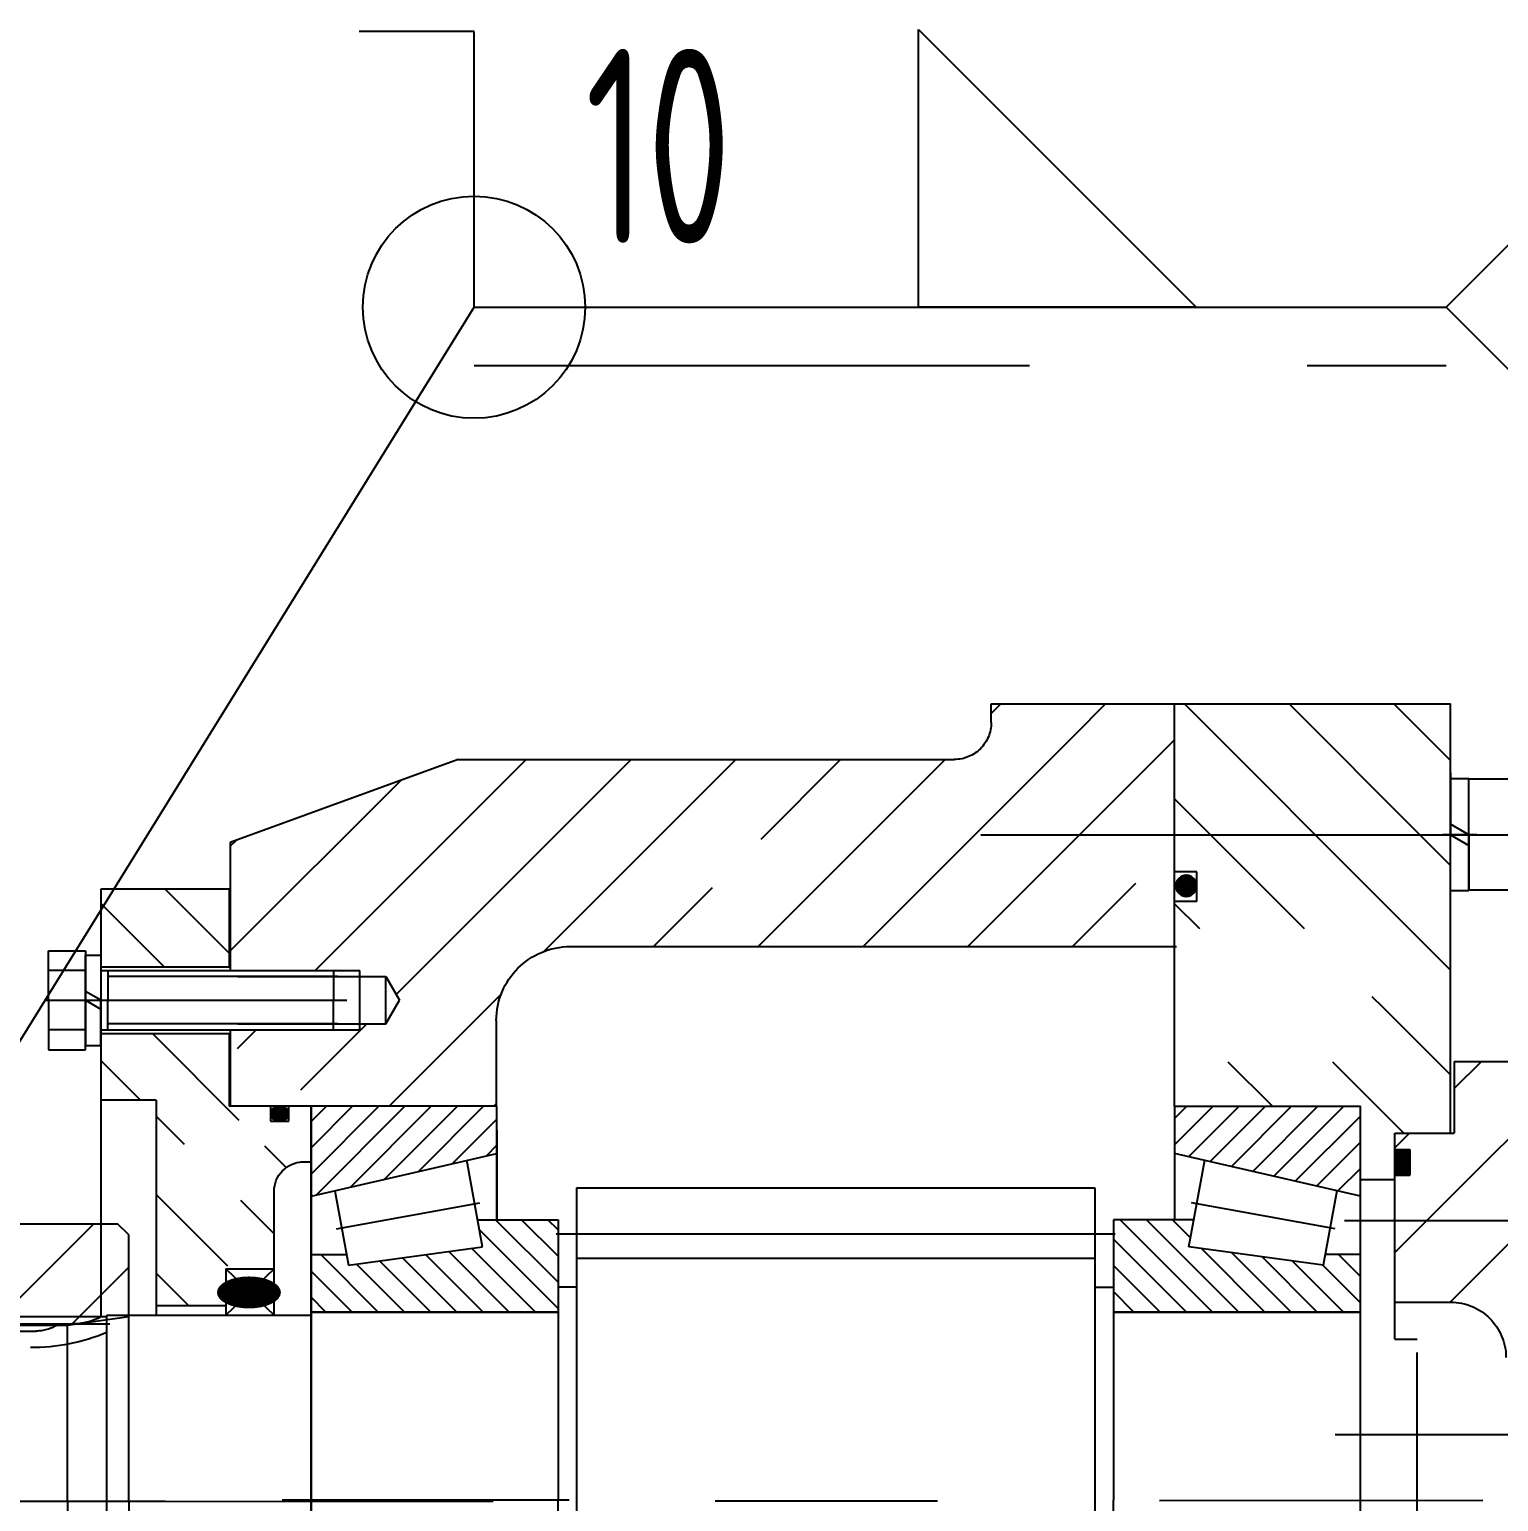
# Model space of a CAD drawing. Header units: millimetres. Extents: x 0 to 12600, y -349 to 8910.
# Drawn here: x 5216.3 to 5613.1, y 5983.5 to 6380.9 of the extents above; entities that cross this region are included whole.
import ezdxf
from ezdxf.enums import TextEntityAlignment as Align

# ---------------------------------------------------------------- set-up
doc = ezdxf.new("R2010")
doc.units = ezdxf.units.MM
doc.header["$LTSCALE"] = 300
for name, pattern in [('F', [0.75, 0.5, -0.25]), ('G', [2, 1.25, -0.25, 0.25, -0.25]), ('K', [2.5, 1.25, -0.25, 0.25, -0.25, 0.25, -0.25])]:
    doc.linetypes.add(name, pattern=pattern)
for name, color, linetype in [('01', 7, 'Continuous'), ('02', 1, 'Continuous'), ('04', 2, 'F'), ('05', 142, 'G'), ('07', 6, 'K'), ('13', 3, 'Continuous')]:
    doc.layers.add(name, color=color, linetype=linetype)
doc.styles.get("Standard").update_dxf_attribs({"font": 'isocp', "width": 0.707, "bigfont": 'intecad.shx'})

# ---------------------------------------------------------------- blocks, each defined once
blk = doc.blocks.new('rtrtret')
at = {"layer": '07', "linetype": 'K'}
h = blk.add_hatch(dxfattribs=at)
h.set_pattern_fill('_USER', color=6, scale=15, angle=-45, style=0, pattern_type=0)
h.set_pattern_definition([(315, (-8982.795, 6010.429), (10.6066, 10.6066), [])])
h.paths.add_polyline_path([(-7755.82, 6383.15), (-7755.82, 6413.53), (-7775.32, 6413.53, -0.414214), (-7778.32, 6416.53), (-7778.32, 6419.32, 0.084157), (-7802.32, 6419.32), (-7802.32, 6416.53, -0.414214), (-7805.32, 6413.53), (-7805.32, 6410.53), (-7830.32, 6410.53), (-7869.82, 6410.53), (-7872.82, 6407.53), (-7872.82, 6385.53), (-7856.3, 6383.15)])
h.paths.add_polyline_path([(-7856.3, 6287.9), (-7872.82, 6285.53), (-7872.82, 6263.53), (-7869.82, 6260.53), (-7805.32, 6260.53), (-7805.32, 6257.53, -0.414214), (-7802.32, 6254.53), (-7802.32, 6251.74, 0.084157), (-7778.32, 6251.74), (-7778.32, 6254.53, -0.414214), (-7775.32, 6257.53), (-7755.82, 6257.53), (-7755.82, 6287.9)])
at = {"layer": '05'}
blk.add_line((-7882.75, 6335.53), (-7289.19, 6335.53), dxfattribs=at)
at = {"layer": '07', "color": 6, "linetype": 'K'}
for p, q in [((-7872.82, 6407.53), (-7869.82, 6410.53)), ((-7872.82, 6385.53), (-7872.82, 6407.53)), ((-7805.32, 6410.53), (-7869.82, 6410.53)), ((-7856.3, 6383.15), (-7872.82, 6385.53)), ((-7872.82, 6335.53), (-7872.82, 6385.53)), ((-7755.82, 6383.15), (-7856.3, 6383.15)), ((-7856.3, 6335.53), (-7856.3, 6383.15)), ((-7754.31, 6381.56), (-7847.82, 6381.56)), ((-7872.82, 6335.53), (-7872.82, 6285.53)), ((-7856.3, 6335.53), (-7856.3, 6287.9))]:
    blk.add_line(p, q, dxfattribs=at)
blk.add_arc((-7847.87, 6391.97), 10.41, 237.9324, 270.2782, dxfattribs=at)
blk = doc.blocks.new('FDSDSDFG')
at = {"layer": '05', "color": 4, "linetype": 'G', "ltscale": 0.8}
blk.add_line((-3508.49, 15467.5), (-3508.98, 14900.23), dxfattribs=at)
at = {"layer": '07', "color": 6, "linetype": 'K', "ltscale": 0.8}
for p, q in [((-3558.56, 15382.96), (-3558.56, 15271.78)), ((-3556.6, 15377.2), (-3556.6, 15270.98)), ((-3657.35, 15287.56), (-3657.35, 15277.56)), ((-3643.98, 15287.56), (-3657.35, 15287.56)), ((-3651.98, 15277.56), (-3651.98, 15287.56)), ((-3643.98, 15288.62), (-3643.98, 15207.01)), ((-3643.98, 15287.56), (-3630.6, 15287.56)), ((-3635.98, 15277.56), (-3635.98, 15287.56)), ((-3630.6, 15287.56), (-3630.6, 15277.56)), ((-3643.98, 15279.65), (-3643.98, 15271.36)), ((-3657.35, 15277.56), (-3643.98, 15277.56)), ((-3656.18, 15277.56), (-3656.18, 15273.46)), ((-3643.98, 15277.56), (-3656.18, 15277.56)), ((-3643.98, 15273.46), (-3646.34, 15277.56)), ((-3643.98, 15278.31), (-3643.98, 15224.84)), ((-3643.98, 15277.56), (-3641.61, 15273.46)), ((-3630.6, 15277.56), (-3643.98, 15277.56)), ((-3643.98, 15277.56), (-3631.78, 15277.56)), ((-3631.78, 15277.56), (-3631.78, 15273.46)), ((-3673.98, 15238.46), (-3673.98, 15273.46)), ((-3673.98, 15273.46), (-3558.56, 15273.46)), ((-3656.18, 15273.46), (-3643.98, 15273.46)), ((-3652.98, 15273.46), (-3652.98, 15238.46)), ((-3651.98, 15273.46), (-3651.98, 15209.38)), ((-3651.98, 15271.56), (-3643.98, 15271.56)), ((-3650.38, 15209.38), (-3650.38, 15271.56)), ((-3631.78, 15273.46), (-3643.98, 15273.46)), ((-3635.98, 15271.56), (-3643.98, 15271.56)), ((-3637.58, 15209.38), (-3637.58, 15271.56)), ((-3635.98, 15273.46), (-3635.98, 15209.38)), ((-3634.98, 15273.46), (-3634.98, 15238.46)), ((-3616.98, 15258.46), (-3616.98, 15273.46)), ((-3458.97, 15271.78), (-3558.98, 15271.78)), ((-3558.98, 15271.78), (-3558.98, 15216.63)), ((-3616.98, 15258.46), (-3558.98, 15258.46)), ((-3561.48, 15239.63), (-3561.48, 15258.46)), ((-3561.48, 15247.98), (-3561.48, 15255.28)), ((-3708.97, 15176.96), (-3686.59, 15238.46)), ((-3686.59, 15238.46), (-3651.98, 15238.46)), ((-3673.98, 15238.46), (-3651.98, 15238.46)), ((-3635.98, 15238.46), (-3615.34, 15238.46)), ((-3635.98, 15238.46), (-3615.34, 15238.46)), ((-3615.34, 15216.63), (-3615.34, 15238.78)), ((-3615.34, 15166.46), (-3615.34, 15236.46)), ((-3615.34, 15216.63), (-3615.34, 15231.63)), ((-3615.34, 15227.63), (-3611.34, 15227.63)), ((-3611.34, 15227.63), (-3611.34, 15222.63)), ((-3558.99, 15226.63), (-3592.34, 15226.63)), ((-3508.98, 15146.96), (-3508.98, 15224.46)), ((-3611.34, 15222.63), (-3615.34, 15222.63)), ((-3600.34, 15218.92), (-3600.34, 15216.63)), ((-3402.61, 15216.63), (-3615.34, 15216.63)), ((-3615.34, 15216.63), (-3402.61, 15216.63)), ((-3615.34, 15198.36), (-3597.06, 15216.63)), ((-3615.34, 15205.43), (-3604.14, 15216.63)), ((-3615.34, 15212.5), (-3611.21, 15216.63)), ((-3615.34, 15191.29), (-3591.42, 15215.21)), ((-3591.09, 15216.63), (-3602.63, 15166.46)), ((-3575.29, 15216.63), (-3575.29, 15207.09)), ((-3559.78, 15205.56), (-3570.85, 15216.63)), ((-3559.78, 15212.63), (-3563.78, 15216.63)), ((-3559.78, 15149.96), (-3559.78, 15216.63)), ((-3559.78, 15216.63), (-3559.78, 15149.96)), ((-3559.78, 15198.49), (-3575.29, 15214)), ((-3651.98, 15210.56), (-3643.98, 15210.56)), ((-3635.98, 15210.56), (-3643.98, 15210.56)), ((-3592.56, 15210.25), (-3572.43, 15206.56)), ((-3582.24, 15209.81), (-3589.32, 15171.06)), ((-3615.34, 15184.22), (-3593.53, 15206.02)), ((-3572.43, 15206.56), (-3577.37, 15170.32)), ((-3559.78, 15191.42), (-3572.73, 15204.37)), ((-3615.34, 15177.14), (-3595.64, 15196.84)), ((-3559.78, 15184.34), (-3573.58, 15198.14)), ((-3559.78, 15177.27), (-3574.42, 15191.92)), ((-3615.34, 15170.07), (-3597.76, 15187.66)), ((-3559.78, 15170.2), (-3575.27, 15185.7)), ((-3559.78, 15163.13), (-3576.12, 15179.48)), ((-3708.97, 15176.96), (-3708.97, 15042.96)), ((-3611.88, 15166.46), (-3599.87, 15178.47)), ((-3577.37, 15170.32), (-3600.76, 15174.6)), ((-3584.71, 15171.67), (-3584.71, 15149.96)), ((-3559.78, 15156.06), (-3576.97, 15173.26)), ((-3604.81, 15166.46), (-3601.98, 15169.29)), ((-3560.75, 15149.96), (-3581.95, 15171.16)), ((-3638.48, 15166.63), (-3615.34, 15166.63)), ((-3584.71, 15166.46), (-3615.34, 15166.46)), ((-3608.98, 15166.46), (-3584.71, 15166.46)), ((-3567.82, 15149.96), (-3584.71, 15166.86)), ((-3574.89, 15149.96), (-3584.71, 15159.78)), ((-3581.96, 15149.96), (-3584.71, 15152.71)), ((-3584.71, 15149.96), (-3508.98, 15149.96)), ((-3582.73, 15149.96), (-3508.98, 15149.96)), ((-3580.94, 15150.46), (-3580.94, 14999.46)), ((-3580.94, 15150.46), (-3580.94, 14999.46)), ((-3566.48, 15144.96), (-3566.48, 15149.96)), ((-3433.24, 15149.96), (-3508.98, 15149.96)), ((-3435.23, 15149.96), (-3508.98, 15149.96)), ((-3658.48, 15146.63), (-3658.48, 14982.96)), ((-3593.31, 15144.96), (-3422.48, 15144.96)), ((-3593.31, 15144.96), (-3593.31, 15004.96)), ((-3574.35, 15144.96), (-3574.35, 15004.96)), ((-3718.97, 15032.96), (-3723.97, 15032.96)), ((-3723.97, 15032.96), (-3723.97, 14908.96)), ((-3593.31, 15004.96), (-3422.48, 15004.96)), ((-3566.48, 15004.96), (-3566.48, 14999.96)), ((-3584.71, 14999.96), (-3508.98, 14999.96)), ((-3584.71, 14978.25), (-3584.71, 14999.96)), ((-3559.78, 14973.21), (-3584.71, 14998.15)), ((-3559.78, 14980.28), (-3579.45, 14999.96)), ((-3559.78, 14987.35), (-3572.38, 14999.96)), ((-3559.78, 14994.43), (-3565.31, 14999.96)), ((-3559.78, 14933.28), (-3559.78, 14999.96)), ((-3559.78, 14999.96), (-3559.78, 14933.28)), ((-3433.24, 14999.96), (-3508.98, 14999.96)), ((-3559.78, 14966.14), (-3584.71, 14991.08)), ((-3701.16, 14983.46), (-3723.97, 14983.46)), ((-3615.34, 14983.46), (-3701.16, 14983.46)), ((-3678.62, 14977.46), (-3678.62, 14983.46)), ((-3670.62, 14977.46), (-3670.62, 14983.46)), ((-3615.34, 14983.46), (-3615.34, 14933.28)), ((-3615.34, 14983.46), (-3584.71, 14983.46)), ((-3615.34, 14973.08), (-3604.97, 14983.46)), ((-3615.34, 14980.15), (-3612.04, 14983.46)), ((-3612.28, 14983.46), (-3586.03, 14983.46)), ((-3591.09, 14933.28), (-3602.63, 14983.46)), ((-3579.85, 14979.14), (-3584.71, 14984.01)), ((-3670.62, 14977.46), (-3678.62, 14977.46)), ((-3615.34, 14966.01), (-3601.75, 14979.61)), ((-3577.37, 14979.59), (-3600.76, 14975.32)), ((-3582.24, 14940.11), (-3589.32, 14978.86)), ((-3572.43, 14943.35), (-3577.37, 14979.59)), ((-3615.34, 14958.94), (-3600.42, 14973.86)), ((-3559.78, 14959.07), (-3576.91, 14976.2)), ((-3615.34, 14951.87), (-3599.1, 14968.11)), ((-3559.78, 14952), (-3575.79, 14968.01)), ((-3615.34, 14944.8), (-3597.78, 14962.36)), ((-3615.34, 14937.73), (-3596.46, 14956.61)), ((-3559.78, 14944.93), (-3574.67, 14959.83)), ((-3612.71, 14933.28), (-3595.13, 14950.86)), ((-3559.78, 14937.86), (-3573.56, 14951.64)), ((-3605.64, 14933.28), (-3593.81, 14945.11)), ((-3592.56, 14939.67), (-3572.43, 14943.35)), ((-3575.29, 14933.28), (-3575.29, 14942.83)), ((-3562.27, 14933.28), (-3572.44, 14943.45)), ((-3598.57, 14933.28), (-3592.49, 14939.36)), ((-3584.48, 14937.53), (-3584.48, 14836.03)), ((-3569.35, 14933.28), (-3575.29, 14939.23)), ((-3526.76, 14940.1), (-3526.76, 14728.83)), ((-3402.61, 14933.28), (-3615.34, 14933.28)), ((-3591.5, 14933.28), (-3591.17, 14933.62)), ((-3552.48, 14923.96), (-3608.1, 14923.96)), ((-3608.1, 14923.96), (-3608.1, 14907.96)), ((-3608.1, 14923.96), (-3608.1, 14907.96)), ((-3603.72, 14923.96), (-3603.72, 14919.96)), ((-3596.72, 14923.96), (-3596.72, 14919.96)), ((-3562.48, 14923.96), (-3562.48, 14908.96)), ((-3562.48, 14923.96), (-3562.48, 14908.96)), ((-3552.48, 14923.96), (-3552.48, 14917.96)), ((-3603.72, 14919.96), (-3596.72, 14919.96)), ((-3008.86, 14917.96), (-3552.48, 14917.96)), ((-3608.1, 14908.96), (-3723.97, 14908.96)), ((-3705.42, 14908.96), (-3688.66, 14908.96)), ((-3671.89, 14908.96), (-3688.66, 14908.96)), ((-3627.48, 14907.96), (-3627.48, 14557.96)), ((-3627.48, 14907.96), (-3627.48, 14557.96)), ((-3627.48, 14907.96), (-3608.1, 14907.96)), ((-3627.48, 14907.96), (-3608.1, 14907.96))]:
    blk.add_line(p, q, dxfattribs=at)
at = {"layer": '07', "color": 6, "linetype": 'K'}
for p, q in [((-3652.98, 15256.3), (-3670.14, 15273.46)), ((-3616.98, 15262.72), (-3627.71, 15273.46)), ((-3611.5, 15236.03), (-3634.98, 15259.51)), ((-3656.68, 15238.78), (-3673.98, 15256.09)), ((-3605.07, 15250.82), (-3612.71, 15258.46)), ((-3572.17, 15239.13), (-3591.5, 15258.46)), ((-3561.48, 15249.65), (-3570.28, 15258.46)), ((-3571.48, 15239.63), (-3558.98, 15239.63)), ((-3571.48, 15239.63), (-3558.99, 15226.63)), ((-3558.98, 15239.63), (-3571.48, 15226.63)), ((-3571.48, 15239.63), (-3571.48, 15226.63)), ((-3703.33, 15192.44), (-3657.32, 15238.46)), ((-3687.15, 15236.91), (-3685.6, 15238.46)), ((-3673.98, 15238.78), (-3652.98, 15238.78)), ((-3673.98, 15238.58), (-3673.78, 15238.78)), ((-3673.98, 15238.73), (-3673.92, 15238.78)), ((-3673.96, 15238.46), (-3673.64, 15238.78)), ((-3673.82, 15238.46), (-3673.5, 15238.78)), ((-3673.68, 15238.46), (-3673.35, 15238.78)), ((-3673.54, 15238.46), (-3673.21, 15238.78)), ((-3673.4, 15238.46), (-3673.07, 15238.78)), ((-3673.25, 15238.46), (-3672.93, 15238.78)), ((-3673.11, 15238.46), (-3672.79, 15238.78)), ((-3672.97, 15238.46), (-3672.65, 15238.78)), ((-3672.83, 15238.46), (-3672.51, 15238.78)), ((-3672.69, 15238.46), (-3672.36, 15238.78)), ((-3672.55, 15238.46), (-3672.22, 15238.78)), ((-3672.41, 15238.46), (-3672.08, 15238.78)), ((-3672.26, 15238.46), (-3671.94, 15238.78)), ((-3672.12, 15238.46), (-3671.8, 15238.78)), ((-3671.98, 15238.46), (-3671.66, 15238.78)), ((-3671.84, 15238.46), (-3671.52, 15238.78)), ((-3671.7, 15238.46), (-3671.37, 15238.78)), ((-3671.56, 15238.46), (-3671.23, 15238.78)), ((-3671.42, 15238.46), (-3671.09, 15238.78)), ((-3671.27, 15238.46), (-3670.95, 15238.78)), ((-3671.13, 15238.46), (-3670.81, 15238.78)), ((-3670.99, 15238.46), (-3670.67, 15238.78)), ((-3670.85, 15238.46), (-3670.53, 15238.78)), ((-3670.71, 15238.46), (-3670.38, 15238.78)), ((-3670.57, 15238.46), (-3670.24, 15238.78)), ((-3670.43, 15238.46), (-3670.1, 15238.78)), ((-3670.28, 15238.46), (-3669.96, 15238.78)), ((-3670.14, 15238.46), (-3669.82, 15238.78)), ((-3670, 15238.46), (-3669.68, 15238.78)), ((-3669.86, 15238.46), (-3669.54, 15238.78)), ((-3669.72, 15238.46), (-3669.39, 15238.78)), ((-3669.58, 15238.46), (-3669.25, 15238.78)), ((-3669.44, 15238.46), (-3669.11, 15238.78)), ((-3669.29, 15238.46), (-3668.97, 15238.78)), ((-3669.15, 15238.46), (-3668.83, 15238.78)), ((-3669.01, 15238.46), (-3668.69, 15238.78)), ((-3668.87, 15238.46), (-3668.55, 15238.78)), ((-3668.73, 15238.46), (-3668.4, 15238.78)), ((-3668.59, 15238.46), (-3668.26, 15238.78)), ((-3668.45, 15238.46), (-3668.12, 15238.78)), ((-3668.3, 15238.46), (-3667.98, 15238.78)), ((-3668.16, 15238.46), (-3667.84, 15238.78)), ((-3668.02, 15238.46), (-3667.7, 15238.78)), ((-3667.88, 15238.46), (-3667.56, 15238.78)), ((-3667.74, 15238.46), (-3667.41, 15238.78)), ((-3667.6, 15238.46), (-3667.27, 15238.78)), ((-3667.46, 15238.46), (-3667.13, 15238.78)), ((-3667.31, 15238.46), (-3666.99, 15238.78)), ((-3667.17, 15238.46), (-3666.85, 15238.78)), ((-3667.03, 15238.46), (-3666.71, 15238.78)), ((-3666.89, 15238.46), (-3666.57, 15238.78)), ((-3666.75, 15238.46), (-3666.42, 15238.78)), ((-3666.61, 15238.46), (-3666.28, 15238.78)), ((-3666.47, 15238.46), (-3666.14, 15238.78)), ((-3666.32, 15238.46), (-3666, 15238.78)), ((-3666.18, 15238.46), (-3665.86, 15238.78)), ((-3666.04, 15238.46), (-3665.72, 15238.78)), ((-3665.9, 15238.46), (-3665.58, 15238.78)), ((-3665.76, 15238.46), (-3665.43, 15238.78)), ((-3665.62, 15238.46), (-3665.29, 15238.78)), ((-3665.48, 15238.46), (-3665.15, 15238.78)), ((-3665.33, 15238.46), (-3665.01, 15238.78)), ((-3665.19, 15238.46), (-3664.87, 15238.78)), ((-3665.05, 15238.46), (-3664.73, 15238.78)), ((-3664.91, 15238.46), (-3664.59, 15238.78)), ((-3664.77, 15238.46), (-3664.44, 15238.78)), ((-3664.63, 15238.46), (-3664.3, 15238.78)), ((-3664.49, 15238.46), (-3664.16, 15238.78)), ((-3664.34, 15238.46), (-3664.02, 15238.78)), ((-3664.2, 15238.46), (-3663.88, 15238.78)), ((-3664.06, 15238.46), (-3663.74, 15238.78)), ((-3663.92, 15238.46), (-3663.6, 15238.78)), ((-3663.78, 15238.46), (-3663.45, 15238.78)), ((-3663.64, 15238.46), (-3663.31, 15238.78)), ((-3663.5, 15238.46), (-3663.17, 15238.78)), ((-3663.35, 15238.46), (-3663.03, 15238.78)), ((-3663.21, 15238.46), (-3662.89, 15238.78)), ((-3663.07, 15238.46), (-3662.75, 15238.78)), ((-3662.93, 15238.46), (-3662.61, 15238.78)), ((-3662.79, 15238.46), (-3662.46, 15238.78)), ((-3662.65, 15238.46), (-3662.32, 15238.78)), ((-3662.51, 15238.46), (-3662.18, 15238.78)), ((-3662.36, 15238.46), (-3662.04, 15238.78)), ((-3662.22, 15238.46), (-3661.9, 15238.78)), ((-3662.08, 15238.46), (-3661.76, 15238.78)), ((-3661.94, 15238.46), (-3661.62, 15238.78)), ((-3661.8, 15238.46), (-3661.47, 15238.78)), ((-3661.66, 15238.46), (-3661.33, 15238.78)), ((-3661.52, 15238.46), (-3661.19, 15238.78)), ((-3661.37, 15238.46), (-3661.05, 15238.78)), ((-3661.23, 15238.46), (-3660.91, 15238.78)), ((-3661.09, 15238.46), (-3660.77, 15238.78)), ((-3660.95, 15238.46), (-3660.63, 15238.78)), ((-3660.81, 15238.46), (-3660.48, 15238.78)), ((-3660.67, 15238.46), (-3660.34, 15238.78)), ((-3660.53, 15238.46), (-3660.2, 15238.78)), ((-3660.39, 15238.46), (-3660.06, 15238.78)), ((-3660.24, 15238.46), (-3659.92, 15238.78)), ((-3660.1, 15238.46), (-3659.78, 15238.78)), ((-3659.96, 15238.46), (-3659.64, 15238.78)), ((-3659.82, 15238.46), (-3659.49, 15238.78)), ((-3659.68, 15238.46), (-3659.35, 15238.78)), ((-3659.54, 15238.46), (-3659.21, 15238.78)), ((-3659.4, 15238.46), (-3659.07, 15238.78)), ((-3659.25, 15238.46), (-3658.93, 15238.78)), ((-3659.11, 15238.46), (-3658.79, 15238.78)), ((-3658.97, 15238.46), (-3658.65, 15238.78)), ((-3658.83, 15238.46), (-3658.5, 15238.78)), ((-3658.69, 15238.46), (-3658.36, 15238.78)), ((-3658.55, 15238.46), (-3658.22, 15238.78)), ((-3658.41, 15238.46), (-3658.08, 15238.78)), ((-3658.26, 15238.46), (-3657.94, 15238.78)), ((-3658.12, 15238.46), (-3657.8, 15238.78)), ((-3657.98, 15238.46), (-3657.66, 15238.78)), ((-3657.84, 15238.46), (-3657.51, 15238.78)), ((-3657.7, 15238.46), (-3657.37, 15238.78)), ((-3657.56, 15238.46), (-3657.23, 15238.78)), ((-3657.42, 15238.46), (-3657.09, 15238.78)), ((-3657.27, 15238.46), (-3656.95, 15238.78)), ((-3657.13, 15238.46), (-3656.81, 15238.78)), ((-3656.99, 15238.46), (-3656.67, 15238.78)), ((-3656.85, 15238.46), (-3656.52, 15238.78)), ((-3656.71, 15238.46), (-3656.38, 15238.78)), ((-3656.57, 15238.46), (-3656.24, 15238.78)), ((-3656.43, 15238.46), (-3656.1, 15238.78)), ((-3656.28, 15238.46), (-3655.96, 15238.78)), ((-3656.14, 15238.46), (-3655.82, 15238.78)), ((-3656, 15238.46), (-3655.68, 15238.78)), ((-3655.86, 15238.46), (-3655.53, 15238.78)), ((-3655.72, 15238.46), (-3655.39, 15238.78)), ((-3655.58, 15238.46), (-3655.25, 15238.78)), ((-3655.44, 15238.46), (-3655.11, 15238.78)), ((-3655.29, 15238.46), (-3654.97, 15238.78)), ((-3655.15, 15238.46), (-3654.83, 15238.78)), ((-3655.01, 15238.46), (-3654.69, 15238.78)), ((-3654.87, 15238.46), (-3654.54, 15238.78)), ((-3654.73, 15238.46), (-3654.4, 15238.78)), ((-3654.59, 15238.46), (-3654.26, 15238.78)), ((-3654.45, 15238.46), (-3654.12, 15238.78)), ((-3654.3, 15238.46), (-3653.98, 15238.78)), ((-3654.16, 15238.46), (-3653.84, 15238.78)), ((-3654.02, 15238.46), (-3653.7, 15238.78)), ((-3653.88, 15238.46), (-3653.55, 15238.78)), ((-3653.74, 15238.46), (-3653.41, 15238.78)), ((-3653.6, 15238.46), (-3653.27, 15238.78)), ((-3653.46, 15238.46), (-3653.13, 15238.78)), ((-3653.31, 15238.46), (-3652.99, 15238.78)), ((-3653.17, 15238.46), (-3652.98, 15238.65)), ((-3653.03, 15238.46), (-3652.98, 15238.51)), ((-3651.98, 15236.46), (-3651.98, 15203.46)), ((-3650.38, 15236.46), (-3650.38, 15196.46)), ((-3637.58, 15236.46), (-3637.58, 15196.46)), ((-3635.98, 15231.51), (-3630.9, 15236.59)), ((-3635.98, 15236.46), (-3635.98, 15203.46)), ((-3634.98, 15238.78), (-3615.34, 15238.78)), ((-3634.98, 15238.55), (-3634.75, 15238.78)), ((-3634.98, 15238.69), (-3634.89, 15238.78)), ((-3634.93, 15238.46), (-3634.6, 15238.78)), ((-3634.79, 15238.46), (-3634.46, 15238.78)), ((-3634.65, 15238.46), (-3634.32, 15238.78)), ((-3634.5, 15238.46), (-3634.18, 15238.78)), ((-3634.36, 15238.46), (-3634.04, 15238.78)), ((-3634.22, 15238.46), (-3633.9, 15238.78)), ((-3634.08, 15238.46), (-3633.76, 15238.78)), ((-3633.94, 15238.46), (-3633.61, 15238.78)), ((-3633.8, 15238.46), (-3633.47, 15238.78)), ((-3633.66, 15238.46), (-3633.33, 15238.78)), ((-3633.51, 15238.46), (-3633.19, 15238.78)), ((-3633.37, 15238.46), (-3633.05, 15238.78)), ((-3633.23, 15238.46), (-3632.91, 15238.78)), ((-3633.09, 15238.46), (-3632.77, 15238.78)), ((-3632.95, 15238.46), (-3632.62, 15238.78)), ((-3632.81, 15238.46), (-3632.48, 15238.78)), ((-3632.67, 15238.46), (-3632.34, 15238.78)), ((-3632.53, 15238.46), (-3632.2, 15238.78)), ((-3632.38, 15238.46), (-3632.06, 15238.78)), ((-3632.24, 15238.46), (-3631.92, 15238.78)), ((-3632.1, 15238.46), (-3631.78, 15238.78)), ((-3631.96, 15238.46), (-3631.63, 15238.78)), ((-3631.82, 15238.46), (-3631.49, 15238.78)), ((-3631.68, 15238.46), (-3631.35, 15238.78)), ((-3631.54, 15238.46), (-3631.21, 15238.78)), ((-3631.39, 15238.46), (-3631.07, 15238.78)), ((-3631.25, 15238.46), (-3630.93, 15238.78)), ((-3631.11, 15238.46), (-3630.79, 15238.78)), ((-3630.97, 15238.46), (-3630.64, 15238.78)), ((-3630.83, 15238.46), (-3630.5, 15238.78)), ((-3630.69, 15238.46), (-3630.36, 15238.78)), ((-3630.55, 15238.46), (-3630.22, 15238.78)), ((-3630.4, 15238.46), (-3630.08, 15238.78)), ((-3630.26, 15238.46), (-3629.94, 15238.78)), ((-3630.12, 15238.46), (-3629.8, 15238.78)), ((-3629.98, 15238.46), (-3629.65, 15238.78)), ((-3629.84, 15238.46), (-3629.51, 15238.78)), ((-3629.7, 15238.46), (-3629.37, 15238.78)), ((-3629.56, 15238.46), (-3629.23, 15238.78)), ((-3629.41, 15238.46), (-3629.09, 15238.78)), ((-3629.27, 15238.46), (-3628.95, 15238.78)), ((-3629.13, 15238.46), (-3628.81, 15238.78)), ((-3628.99, 15238.46), (-3628.66, 15238.78)), ((-3628.85, 15238.46), (-3628.52, 15238.78)), ((-3628.71, 15238.46), (-3628.38, 15238.78)), ((-3628.57, 15238.46), (-3628.24, 15238.78)), ((-3628.42, 15238.46), (-3628.1, 15238.78)), ((-3628.28, 15238.46), (-3627.96, 15238.78)), ((-3628.14, 15238.46), (-3627.82, 15238.78)), ((-3628, 15238.46), (-3627.67, 15238.78)), ((-3627.86, 15238.46), (-3627.53, 15238.78)), ((-3627.72, 15238.46), (-3627.39, 15238.78)), ((-3627.58, 15238.46), (-3627.25, 15238.78)), ((-3627.43, 15238.46), (-3627.11, 15238.78)), ((-3627.29, 15238.46), (-3626.97, 15238.78)), ((-3627.15, 15238.46), (-3626.83, 15238.78)), ((-3627.01, 15238.46), (-3626.68, 15238.78)), ((-3626.87, 15238.46), (-3626.54, 15238.78)), ((-3626.73, 15238.46), (-3626.4, 15238.78)), ((-3626.59, 15238.46), (-3626.26, 15238.78)), ((-3626.44, 15238.46), (-3626.12, 15238.78)), ((-3626.3, 15238.46), (-3625.98, 15238.78)), ((-3626.16, 15238.46), (-3625.84, 15238.78)), ((-3626.02, 15238.46), (-3625.69, 15238.78)), ((-3625.88, 15238.46), (-3625.55, 15238.78)), ((-3625.74, 15238.46), (-3625.41, 15238.78)), ((-3625.6, 15238.46), (-3625.27, 15238.78)), ((-3625.45, 15238.46), (-3625.13, 15238.78)), ((-3625.31, 15238.46), (-3624.99, 15238.78)), ((-3625.17, 15238.46), (-3624.85, 15238.78)), ((-3625.03, 15238.46), (-3624.7, 15238.78)), ((-3624.89, 15238.46), (-3624.56, 15238.78)), ((-3624.75, 15238.46), (-3624.42, 15238.78)), ((-3624.61, 15238.46), (-3624.28, 15238.78)), ((-3624.46, 15238.46), (-3624.14, 15238.78)), ((-3624.32, 15238.46), (-3624, 15238.78)), ((-3624.18, 15238.46), (-3623.86, 15238.78)), ((-3624.04, 15238.46), (-3623.71, 15238.78)), ((-3623.9, 15238.46), (-3623.57, 15238.78)), ((-3623.76, 15238.46), (-3623.43, 15238.78)), ((-3623.62, 15238.46), (-3623.29, 15238.78)), ((-3623.47, 15238.46), (-3623.15, 15238.78)), ((-3623.33, 15238.46), (-3623.01, 15238.78)), ((-3623.19, 15238.46), (-3622.87, 15238.78)), ((-3623.05, 15238.46), (-3622.72, 15238.78)), ((-3622.91, 15238.46), (-3622.58, 15238.78)), ((-3622.77, 15238.46), (-3622.44, 15238.78)), ((-3622.63, 15238.46), (-3622.3, 15238.78)), ((-3622.48, 15238.46), (-3622.16, 15238.78)), ((-3622.34, 15238.46), (-3622.02, 15238.78)), ((-3622.2, 15238.46), (-3621.88, 15238.78)), ((-3622.06, 15238.46), (-3621.73, 15238.78)), ((-3621.92, 15238.46), (-3621.59, 15238.78)), ((-3621.78, 15238.46), (-3621.45, 15238.78)), ((-3621.64, 15238.46), (-3621.31, 15238.78)), ((-3621.49, 15238.46), (-3621.17, 15238.78)), ((-3621.35, 15238.46), (-3621.03, 15238.78)), ((-3621.21, 15238.46), (-3620.89, 15238.78)), ((-3621.07, 15238.46), (-3620.74, 15238.78)), ((-3620.93, 15238.46), (-3620.6, 15238.78)), ((-3620.79, 15238.46), (-3620.46, 15238.78)), ((-3620.65, 15238.46), (-3620.32, 15238.78)), ((-3620.5, 15238.46), (-3620.18, 15238.78)), ((-3620.36, 15238.46), (-3620.04, 15238.78)), ((-3620.22, 15238.46), (-3619.9, 15238.78)), ((-3620.08, 15238.46), (-3619.75, 15238.78)), ((-3619.94, 15238.46), (-3619.61, 15238.78)), ((-3619.8, 15238.46), (-3619.47, 15238.78)), ((-3619.66, 15238.46), (-3619.33, 15238.78)), ((-3619.51, 15238.46), (-3619.19, 15238.78)), ((-3619.37, 15238.46), (-3619.05, 15238.78)), ((-3619.23, 15238.46), (-3618.91, 15238.78)), ((-3619.09, 15238.46), (-3618.76, 15238.78)), ((-3618.95, 15238.46), (-3618.62, 15238.78)), ((-3618.81, 15238.46), (-3618.48, 15238.78)), ((-3618.67, 15238.46), (-3618.34, 15238.78)), ((-3618.52, 15238.46), (-3618.2, 15238.78)), ((-3618.38, 15238.46), (-3618.06, 15238.78)), ((-3618.24, 15238.46), (-3617.92, 15238.78)), ((-3618.1, 15238.46), (-3617.78, 15238.78)), ((-3617.96, 15238.46), (-3617.63, 15238.78)), ((-3617.82, 15238.46), (-3617.49, 15238.78)), ((-3617.68, 15238.46), (-3617.35, 15238.78)), ((-3617.53, 15238.46), (-3617.21, 15238.78)), ((-3617.39, 15238.46), (-3617.07, 15238.78)), ((-3617.25, 15238.46), (-3616.93, 15238.78)), ((-3617.11, 15238.46), (-3616.79, 15238.78)), ((-3616.97, 15238.46), (-3616.64, 15238.78)), ((-3616.83, 15238.46), (-3616.5, 15238.78)), ((-3616.69, 15238.46), (-3616.36, 15238.78)), ((-3616.54, 15238.46), (-3616.22, 15238.78)), ((-3616.4, 15238.46), (-3616.08, 15238.78)), ((-3616.26, 15238.46), (-3615.94, 15238.78)), ((-3616.12, 15238.46), (-3615.8, 15238.78)), ((-3615.98, 15238.46), (-3615.65, 15238.78)), ((-3615.84, 15238.46), (-3615.51, 15238.78)), ((-3615.7, 15238.46), (-3615.37, 15238.78)), ((-3615.55, 15238.46), (-3615.34, 15238.67)), ((-3615.41, 15238.46), (-3615.34, 15238.53)), ((-3580.89, 15226.63), (-3589.9, 15235.65)), ((-3615.34, 15225.28), (-3613.02, 15227.6)), ((-3615.34, 15225.14), (-3612.91, 15227.57)), ((-3615.34, 15225), (-3612.8, 15227.54)), ((-3615.33, 15225.44), (-3613.14, 15227.62)), ((-3615.33, 15224.87), (-3612.7, 15227.5)), ((-3615.32, 15224.74), (-3612.6, 15227.46)), ((-3615.3, 15225.6), (-3613.27, 15227.63)), ((-3615.3, 15224.62), (-3612.51, 15227.41)), ((-3615.27, 15225.77), (-3613.41, 15227.63)), ((-3615.27, 15224.5), (-3612.42, 15227.35)), ((-3615.25, 15224.38), (-3612.34, 15227.3)), ((-3615.23, 15225.96), (-3613.57, 15227.62)), ((-3615.22, 15224.27), (-3612.26, 15227.23)), ((-3615.18, 15224.16), (-3612.18, 15227.17)), ((-3615.16, 15226.17), (-3613.75, 15227.58)), ((-3615.15, 15224.06), (-3612.11, 15227.1)), ((-3615.11, 15223.96), (-3612.04, 15227.03)), ((-3615.06, 15226.41), (-3613.96, 15227.51)), ((-3615.06, 15223.86), (-3611.97, 15226.95)), ((-3615.02, 15223.77), (-3611.91, 15226.88)), ((-3614.87, 15226.74), (-3614.26, 15227.36)), ((-3598.81, 15223.34), (-3604.57, 15229.1)), ((-3614.97, 15223.68), (-3611.85, 15226.8)), ((-3614.91, 15223.59), (-3611.79, 15226.71)), ((-3614.86, 15223.5), (-3611.73, 15226.62)), ((-3614.8, 15223.42), (-3611.68, 15226.53)), ((-3614.73, 15223.34), (-3611.64, 15226.44)), ((-3614.67, 15223.27), (-3611.59, 15226.34)), ((-3614.6, 15223.19), (-3611.55, 15226.24)), ((-3614.53, 15223.12), (-3611.51, 15226.14)), ((-3614.45, 15223.06), (-3611.47, 15226.04)), ((-3614.37, 15222.99), (-3611.44, 15225.93)), ((-3614.29, 15222.93), (-3611.42, 15225.81)), ((-3614.21, 15222.88), (-3611.39, 15225.69)), ((-3614.12, 15222.83), (-3611.37, 15225.57)), ((-3614.02, 15222.78), (-3611.36, 15225.45)), ((-3613.92, 15222.74), (-3611.35, 15225.32)), ((-3613.82, 15222.7), (-3611.34, 15225.18)), ((-3613.7, 15222.67), (-3611.34, 15225.04)), ((-3613.59, 15222.65), (-3611.35, 15224.89)), ((-3613.46, 15222.64), (-3611.37, 15224.73)), ((-3613.32, 15222.63), (-3611.39, 15224.56)), ((-3613.17, 15222.64), (-3611.43, 15224.38)), ((-3613, 15222.67), (-3611.49, 15224.18)), ((-3612.81, 15222.72), (-3611.58, 15223.95)), ((-3612.55, 15222.83), (-3611.72, 15223.67)), ((-3637.58, 15201.63), (-3619.74, 15219.47)), ((-3708.97, 15158.52), (-3651.98, 15215.51)), ((-3635.98, 15203.46), (-3651.98, 15203.46)), ((-3637.58, 15196.46), (-3650.38, 15196.46)), ((-3650.38, 15196.46), (-3643.98, 15192.76)), ((-3645.6, 15165.32), (-3615.34, 15195.58)), ((-3637.58, 15196.46), (-3643.98, 15192.76)), ((-3708.97, 15130.24), (-3645.54, 15193.67)), ((-3616.01, 15166.63), (-3615.34, 15167.3)), ((-3708.97, 15101.95), (-3657.17, 15153.76)), ((-3674.35, 15108.29), (-3658.48, 15124.16)), ((-3708.97, 15045.38), (-3658.48, 15095.88)), ((-3708.97, 15073.67), (-3687.41, 15095.23)), ((-3715.47, 15010.6), (-3658.48, 15067.59)), ((-3695.5, 15002.29), (-3658.48, 15039.31)), ((-3723.97, 15030.38), (-3721.4, 15032.96)), ((-3688.66, 15035.76), (-3688.66, 14886.75)), ((-3723.97, 15002.1), (-3715.47, 15010.6)), ((-3675.53, 14993.97), (-3658.48, 15011.02)), ((-3714.33, 14983.46), (-3695.5, 15002.29)), ((-3702.1, 14958.94), (-3723.97, 14980.81)), ((-3688.66, 14973.78), (-3698.34, 14983.46)), ((-3677.71, 14980.19), (-3674.78, 14983.13)), ((-3677.71, 14980.33), (-3674.92, 14983.13)), ((-3677.71, 14980.48), (-3675.06, 14983.12)), ((-3677.7, 14980.06), (-3674.64, 14983.12)), ((-3677.69, 14979.93), (-3674.52, 14983.11)), ((-3677.69, 14980.64), (-3675.22, 14983.11)), ((-3677.67, 14979.81), (-3674.39, 14983.09)), ((-3677.67, 14980.8), (-3675.39, 14983.08)), ((-3677.65, 14979.69), (-3674.27, 14983.07)), ((-3677.63, 14980.98), (-3675.57, 14983.04)), ((-3677.62, 14979.57), (-3674.16, 14983.04)), ((-3677.59, 14979.46), (-3674.05, 14983.01)), ((-3677.57, 14981.18), (-3675.77, 14982.98)), ((-3677.56, 14979.36), (-3673.94, 14982.97)), ((-3677.52, 14979.25), (-3673.84, 14982.93)), ((-3677.48, 14981.41), (-3676, 14982.9)), ((-3677.48, 14979.15), (-3673.74, 14982.89)), ((-3677.43, 14979.06), (-3673.64, 14982.85)), ((-3677.39, 14978.96), (-3673.55, 14982.8)), ((-3677.34, 14981.69), (-3676.28, 14982.76)), ((-3677.34, 14978.87), (-3673.46, 14982.75)), ((-3677.28, 14978.78), (-3673.37, 14982.7)), ((-3677.23, 14978.7), (-3673.28, 14982.64)), ((-3677.17, 14978.61), (-3673.2, 14982.58)), ((-3677.11, 14978.53), (-3673.12, 14982.52)), ((-3677.04, 14978.46), (-3673.04, 14982.46)), ((-3676.98, 14978.38), (-3672.97, 14982.39)), ((-3676.94, 14982.24), (-3676.83, 14982.35)), ((-3676.91, 14978.31), (-3672.89, 14982.33)), ((-3676.84, 14978.24), (-3672.82, 14982.25)), ((-3676.77, 14978.17), (-3672.75, 14982.18)), ((-3676.69, 14978.1), (-3672.69, 14982.11)), ((-3676.61, 14978.04), (-3672.63, 14982.03)), ((-3676.53, 14977.98), (-3672.57, 14981.95)), ((-3676.45, 14977.92), (-3672.51, 14981.86)), ((-3676.36, 14977.87), (-3672.45, 14981.78)), ((-3676.27, 14977.82), (-3672.4, 14981.69)), ((-3676.18, 14977.77), (-3672.35, 14981.6)), ((-3676.08, 14977.72), (-3672.3, 14981.5)), ((-3675.99, 14977.68), (-3672.26, 14981.4)), ((-3675.89, 14977.63), (-3672.22, 14981.3)), ((-3675.78, 14977.6), (-3672.18, 14981.2)), ((-3675.67, 14977.56), (-3672.15, 14981.09)), ((-3675.56, 14977.53), (-3672.12, 14980.98)), ((-3675.45, 14977.51), (-3672.09, 14980.86)), ((-3675.33, 14977.48), (-3672.07, 14980.75)), ((-3675.21, 14977.47), (-3672.05, 14980.62)), ((-3675.07, 14977.46), (-3672.04, 14980.49)), ((-3663.27, 14976.68), (-3670.05, 14983.46)), ((-3674.93, 14977.46), (-3672.03, 14980.36)), ((-3674.79, 14977.46), (-3672.03, 14980.22)), ((-3674.65, 14977.46), (-3672.04, 14980.07)), ((-3674.49, 14977.47), (-3672.06, 14979.91)), ((-3674.32, 14977.5), (-3672.09, 14979.74)), ((-3674.14, 14977.54), (-3672.13, 14979.55)), ((-3673.93, 14977.61), (-3672.19, 14979.35)), ((-3673.7, 14977.7), (-3672.29, 14979.11)), ((-3673.4, 14977.86), (-3672.44, 14978.81)), ((-3663.27, 14948.4), (-3688.66, 14973.78)), ((-3615.34, 14957.03), (-3627.27, 14968.96)), ((-3688.66, 14945.49), (-3702.1, 14958.94)), ((-3688.66, 14917.21), (-3723.97, 14952.52)), ((-3652.12, 14908.96), (-3688.66, 14945.49)), ((-3608.1, 14921.51), (-3627.27, 14940.68)), ((-3595.59, 14933.28), (-3595.59, 14923.96)), ((-3642.04, 14927.16), (-3644.94, 14930.07)), ((-3623.84, 14908.96), (-3642.04, 14927.16)), ((-3708.69, 14908.96), (-3723.97, 14924.24)), ((-3608.1, 14919.98), (-3604.12, 14923.96)), ((-3603.72, 14919.98), (-3599.74, 14923.96)), ((-3603.72, 14920.12), (-3599.88, 14923.96)), ((-3603.72, 14920.26), (-3600.02, 14923.96)), ((-3603.72, 14920.4), (-3600.16, 14923.96)), ((-3603.72, 14920.54), (-3600.3, 14923.96)), ((-3603.72, 14920.68), (-3600.44, 14923.96)), ((-3603.72, 14920.82), (-3600.59, 14923.96)), ((-3603.72, 14920.97), (-3600.73, 14923.96)), ((-3603.72, 14921.11), (-3600.87, 14923.96)), ((-3603.72, 14921.25), (-3601.01, 14923.96)), ((-3603.72, 14921.39), (-3601.15, 14923.96)), ((-3603.72, 14921.53), (-3601.29, 14923.96)), ((-3603.72, 14921.67), (-3601.43, 14923.96)), ((-3603.72, 14921.81), (-3601.58, 14923.96)), ((-3603.72, 14921.96), (-3601.72, 14923.96)), ((-3603.72, 14922.1), (-3601.86, 14923.96)), ((-3603.72, 14922.24), (-3602, 14923.96)), ((-3603.72, 14922.38), (-3602.14, 14923.96)), ((-3603.72, 14922.52), (-3602.28, 14923.96)), ((-3603.72, 14922.66), (-3602.42, 14923.96)), ((-3603.72, 14922.8), (-3602.57, 14923.96)), ((-3603.72, 14922.95), (-3602.71, 14923.96)), ((-3603.72, 14923.09), (-3602.85, 14923.96)), ((-3603.72, 14923.23), (-3602.99, 14923.96)), ((-3603.72, 14923.37), (-3603.13, 14923.96)), ((-3603.72, 14923.51), (-3603.27, 14923.96)), ((-3603.72, 14923.65), (-3603.41, 14923.96)), ((-3603.72, 14923.79), (-3603.56, 14923.96)), ((-3603.72, 14923.94), (-3603.7, 14923.96)), ((-3603.6, 14919.96), (-3599.6, 14923.96)), ((-3603.45, 14919.96), (-3599.45, 14923.96)), ((-3603.31, 14919.96), (-3599.31, 14923.96)), ((-3603.17, 14919.96), (-3599.17, 14923.96)), ((-3603.03, 14919.96), (-3599.03, 14923.96)), ((-3602.89, 14919.96), (-3598.89, 14923.96)), ((-3602.75, 14919.96), (-3598.75, 14923.96)), ((-3602.61, 14919.96), (-3598.61, 14923.96)), ((-3602.47, 14919.96), (-3598.47, 14923.96)), ((-3602.32, 14919.96), (-3598.32, 14923.96)), ((-3602.18, 14919.96), (-3598.18, 14923.96)), ((-3602.04, 14919.96), (-3598.04, 14923.96)), ((-3601.9, 14919.96), (-3597.9, 14923.96)), ((-3601.76, 14919.96), (-3597.76, 14923.96)), ((-3601.62, 14919.96), (-3597.62, 14923.96)), ((-3601.48, 14919.96), (-3597.48, 14923.96)), ((-3601.33, 14919.96), (-3597.33, 14923.96)), ((-3601.19, 14919.96), (-3597.19, 14923.96)), ((-3601.05, 14919.96), (-3597.05, 14923.96)), ((-3600.91, 14919.96), (-3596.91, 14923.96)), ((-3600.77, 14919.96), (-3596.77, 14923.96)), ((-3600.63, 14919.96), (-3596.72, 14923.86)), ((-3600.49, 14919.96), (-3596.72, 14923.72)), ((-3600.34, 14919.96), (-3596.72, 14923.58)), ((-3600.2, 14919.96), (-3596.72, 14923.44)), ((-3600.06, 14919.96), (-3596.72, 14923.3)), ((-3599.92, 14919.96), (-3596.72, 14923.16)), ((-3599.78, 14919.96), (-3596.72, 14923.02)), ((-3599.64, 14919.96), (-3596.72, 14922.87)), ((-3599.5, 14919.96), (-3596.72, 14922.73)), ((-3599.35, 14919.96), (-3596.72, 14922.59)), ((-3599.21, 14919.96), (-3596.72, 14922.45)), ((-3599.07, 14919.96), (-3596.72, 14922.31)), ((-3598.93, 14919.96), (-3596.72, 14922.17)), ((-3598.79, 14919.96), (-3596.72, 14922.03)), ((-3598.65, 14919.96), (-3596.72, 14921.88)), ((-3598.51, 14919.96), (-3596.72, 14921.74)), ((-3598.36, 14919.96), (-3596.72, 14921.6)), ((-3598.22, 14919.96), (-3596.72, 14921.46)), ((-3598.08, 14919.96), (-3596.72, 14921.32)), ((-3597.94, 14919.96), (-3596.72, 14921.18)), ((-3597.8, 14919.96), (-3596.72, 14921.04)), ((-3597.66, 14919.96), (-3596.72, 14920.89)), ((-3584.48, 14915.32), (-3575.84, 14923.96)), ((-3680.4, 14908.96), (-3688.66, 14917.21)), ((-3597.52, 14919.96), (-3596.72, 14920.75)), ((-3597.37, 14919.96), (-3596.72, 14920.61)), ((-3597.23, 14919.96), (-3596.72, 14920.47)), ((-3597.09, 14919.96), (-3596.72, 14920.33)), ((-3596.95, 14919.96), (-3596.72, 14920.19)), ((-3596.81, 14919.96), (-3596.72, 14920.05)), ((-3596.65, 14903.14), (-3584.48, 14915.32)), ((-3703.76, 14908.96), (-3688.66, 14908.96)), ((-3703.76, 14903.96), (-3703.76, 14908.96)), ((-3703.76, 14908.96), (-3688.66, 14908.96)), ((-3703.76, 14903.96), (-3703.76, 14908.96)), ((-3688.66, 14903.96), (-3691.54, 14908.96)), ((-3688.66, 14903.96), (-3691.54, 14908.96)), ((-3688.66, 14901.86), (-3688.66, 14911.05)), ((-3688.66, 14901.86), (-3688.66, 14911.05)), ((-3673.56, 14908.96), (-3688.66, 14908.96)), ((-3688.66, 14908.96), (-3685.77, 14903.96)), ((-3673.56, 14908.96), (-3688.66, 14908.96)), ((-3688.66, 14908.96), (-3685.77, 14903.96)), ((-3673.56, 14903.96), (-3673.56, 14908.96)), ((-3673.56, 14903.96), (-3673.56, 14908.96)), ((-3578.15, 14893.36), (-3562.48, 14909.03)), ((-3627.48, 14900.6), (-3620.12, 14907.96)), ((-3688.66, 14903.96), (-3703.76, 14903.96)), ((-3688.66, 14903.96), (-3703.76, 14903.96)), ((-3703.66, 14883.96), (-3703.66, 14903.96)), ((-3673.66, 14903.96), (-3688.66, 14903.96)), ((-3688.66, 14903.96), (-3673.56, 14903.96)), ((-3688.66, 14903.96), (-3673.56, 14903.96)), ((-3673.66, 14883.96), (-3673.66, 14903.96)), ((-3627.48, 14872.32), (-3596.65, 14903.14))]:
    blk.add_line(p, q, dxfattribs=at)
at = {"layer": '07', "color": 6, "linetype": 'K', "ltscale": 0.8}
blk.add_circle((-3674.87, 14980.29), 2.84, dxfattribs=at)
for centre, radius, start, end in [((-3601.05, 15291.73), 50.83, 336.8891, 0.822), ((-3571.85, 15280.79), 15.25, 330.6129, 1.8456), ((-3592.34, 15218.63), 8, 90, 177.9742), ((-3638.48, 15146.63), 20, 90, 180), ((-3718.97, 15042.96), 10, 270, 0), ((-3547.48, 14908.96), 15, 180, 270)]:
    blk.add_arc(centre, radius, start, end, dxfattribs=at)
blk.add_ellipse((-3613.34, 15225.13), major_axis=(0, 2.5), ratio=0.8, dxfattribs=at)
at = {"layer": '07', "color": 6, "linetype": 'K', "width": 0.605172}
blk.add_text('\\M+5A1F1', height=16, dxfattribs=at).set_placement((-3569.88, 15224.6), (-3560.28, 15224.6), align=Align.FIT)
blk = doc.blocks.new('*U23', base_point=(4716.22, 5447.84))
at = {"layer": '01'}
blk.add_lwpolyline([(5506.38, 6380.95), (5581.38, 6305.95), (5506.38, 6305.95)], close=True, dxfattribs=at)
blk.add_circle((5386.38, 6305.95), 30, dxfattribs=at)
at = {"layer": '02'}
for points in [[(5701.91, 6358.98), (5648.88, 6305.95), (5701.91, 6252.91)], [(4765.82, 5465.04), (4893.05, 5509.15), (5386.38, 6305.95), (5648.88, 6305.95)]]:
    blk.add_lwpolyline(points, dxfattribs=at)
at = {"layer": '04'}
blk.add_line((5386.38, 6290.2), (5648.88, 6290.2), dxfattribs=at)
at = {"layer": '13', "width": 0.707}
blk.add_text('10', height=52.5, dxfattribs=at).set_placement((5416.38, 6323.2))

msp = doc.modelspace()

# ---------------------------------------------------------------- linework, layer by layer
at = {"layer": '01'}
for p, q in [((5336.38, 6380.43), (5305.4, 6380.43)), ((5336.38, 6305.95), (5336.38, 6380.43))]:
    msp.add_line(p, q, dxfattribs=at)

# ---------------------------------------------------------------- block references
msp.add_blockref('*U23', (4666.22, 5447.84), dxfattribs=at)
at = {"layer": '01', "xscale": -1, "rotation": 90}
msp.add_blockref('FDSDSDFG', (20509.02, 2474.86), dxfattribs=at)
at = {"layer": '05', "xscale": -1}
msp.add_blockref('rtrtret', (-2629.68, -352.04), dxfattribs=at)

doc.saveas('drawing.dxf')
